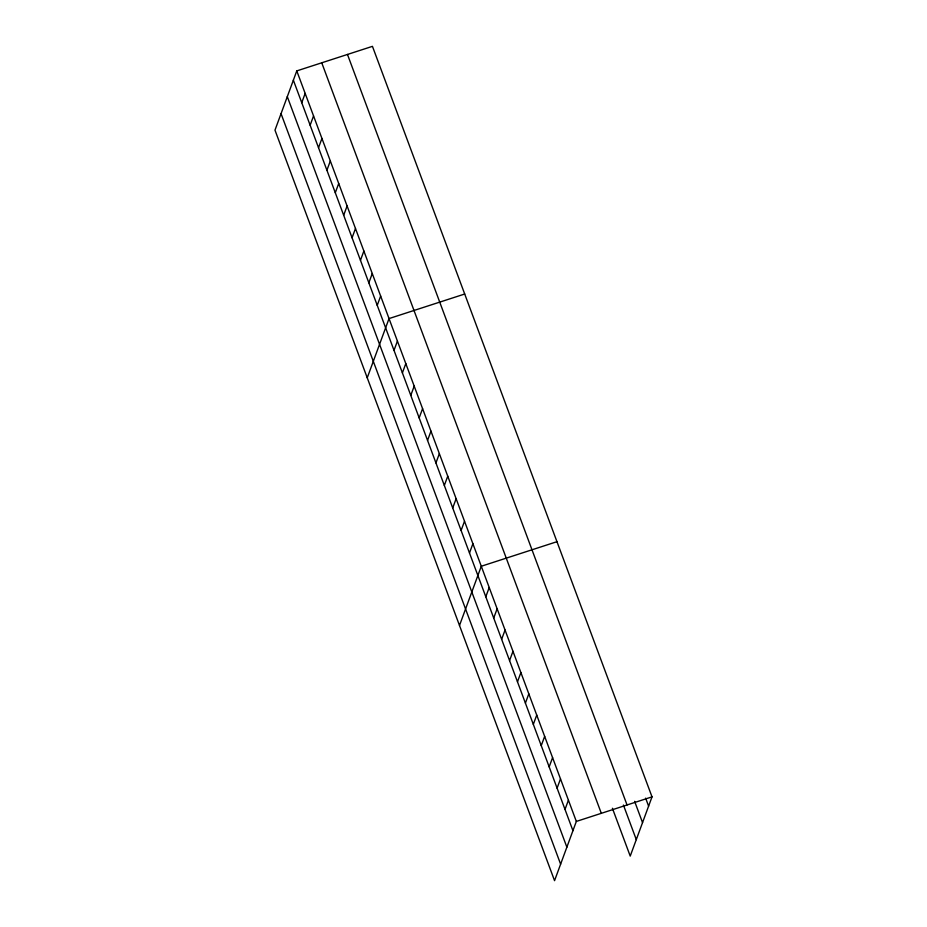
<?xml version="1.0" encoding="UTF-8"?>
<svg xmlns="http://www.w3.org/2000/svg" width="927" height="927" viewBox="0 0 927 927"><rect width="100%" height="100%" fill="white"/><g stroke="black" fill="none" stroke-linecap="round" stroke-linejoin="round"><path stroke-width="1.39" d="M296.779 70.904L274.983 130.139L554.555 880.65L576.339 821.426L296.779 70.904L372.445 46.35L652.017 796.861L630.221 856.096L612.399 808.251M301.75 102.688L305.157 93.418M310.139 125.203L313.546 115.945M318.529 147.717L321.936 138.459M326.918 170.232L330.325 160.974M335.296 192.746L338.714 183.488M343.685 215.261L347.092 206.003M352.075 237.775L355.481 228.517M360.464 260.302L363.871 251.032M368.853 282.816L372.26 273.546M377.231 305.331L380.649 296.061M367.243 377.81L389.027 318.575L464.705 294.021M394.01 350.36L397.416 341.09M402.399 372.874L405.806 363.604M410.788 395.389L414.195 386.119M419.166 417.903L422.585 408.645M427.556 440.418L430.962 431.159M435.945 462.932L439.352 453.674M444.334 485.447L447.741 476.188M452.724 507.961L456.13 498.703M461.101 530.476L464.52 521.217M469.491 553.002L472.897 543.732M459.502 625.47L481.287 566.246L556.965 541.692M485.806 596.779L489.213 587.509M493.72 618.042L497.127 608.772M501.646 639.306L505.053 630.036M509.56 660.569L512.979 651.31M517.486 681.832L520.893 672.573M525.412 703.095L528.819 693.836M533.326 724.358L536.733 715.099M541.252 745.632L544.659 736.362M549.166 766.896L552.585 757.626M557.092 788.159L560.499 778.889M565.018 809.422L568.425 800.152M576.339 821.426L652.017 796.861M645.644 798.159L648.61 806.131M634.624 801.345L642.538 822.62M347.474 54.45L627.046 804.972M623.419 805.053L636.293 839.607M321.75 62.804L601.31 813.315M293.361 80.174L572.932 830.685M287.3 96.663L566.872 847.174M281.043 113.65L560.615 864.161"/></g></svg>
